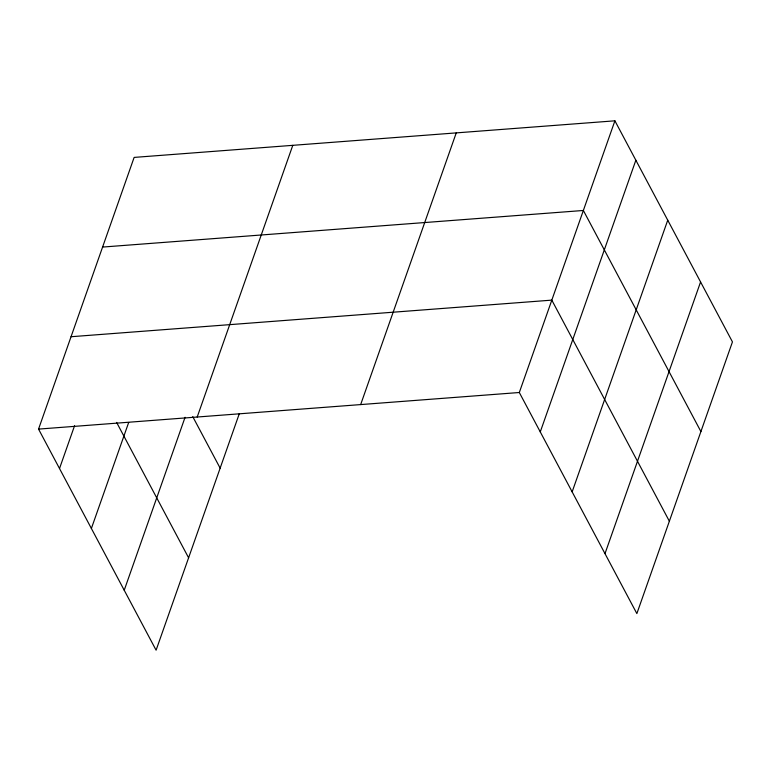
<?xml version="1.0" encoding="UTF-8"?>
<svg xmlns="http://www.w3.org/2000/svg" width="771" height="771" viewBox="0 0 771 771"><rect width="100%" height="100%" fill="white"/><g stroke="black" fill="none" stroke-linecap="round" stroke-linejoin="round"><path stroke-width="1.16" d="M239.309 413.68L156.099 650.184L38.55 429.1L134.135 157.409L614.901 120.816L732.45 341.9L636.865 613.591L519.317 392.506L614.901 120.816M59.512 468.517L74.575 425.708M91.383 528.463L128.68 422.479M124.227 590.229L185.079 417.284M197.203 417.024L292.787 145.334M360.664 404.582L456.249 132.891M540.269 431.924L635.853 160.243M572.149 491.869L667.734 220.188M604.994 553.636L700.579 281.955M102.591 247.067L583.358 210.473L700.906 431.558M71.048 336.725L551.814 300.131L669.363 521.215M38.55 429.1L519.317 392.506M192.74 416.619L220.149 468.151M116.614 422.421L188.606 557.809"/></g></svg>
